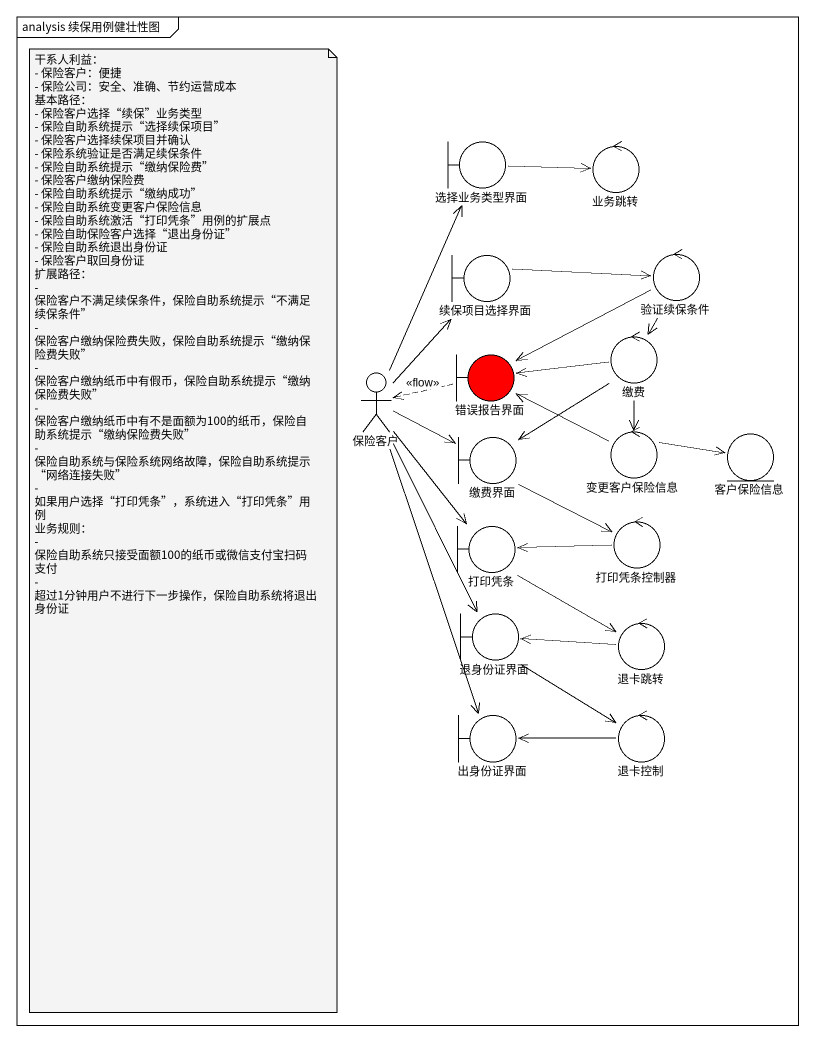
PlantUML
@startuml
mainframe analysis 续保用例健壮性图
boundary 选择业务类型界面
control 业务跳转
boundary 续保项目选择界面
control 验证续保条件
actor 保险客户
boundary 错误报告界面 #FF0000
control 缴费
boundary 缴费界面
control 变更客户保险信息
entity 客户保险信息
control 打印凭条控制器
boundary 打印凭条
boundary 退身份证界面
control 退卡跳转
boundary 出身份证界面
control 退卡控制
选择业务类型界面 -right-> 业务跳转
续保项目选择界面 -right-> 验证续保条件
验证续保条件 -left-> 错误报告界面
验证续保条件 --> 缴费
保险客户 -up-> 选择业务类型界面
保险客户 -up-> 续保项目选择界面
保险客户 -right-> 缴费界面
保险客户 --> 打印凭条
保险客户 --> 退身份证界面
保险客户 --> 出身份证界面
错误报告界面 .left.> 保险客户 : <<flow>>
缴费 -left-> 错误报告界面
缴费 --> 缴费界面
缴费 --> 变更客户保险信息
缴费界面 --> 打印凭条控制器
变更客户保险信息 -up-> 错误报告界面
变更客户保险信息 -right-> 客户保险信息
打印凭条控制器 -left-> 打印凭条
打印凭条 --> 退卡跳转
退身份证界面 --> 退卡控制
退卡跳转 -left-> 退身份证界面
退卡控制 -left-> 出身份证界面
note as N1
  干系人利益：
  - 保险客户：便捷
  - 保险公司：安全、准确、节约运营成本
  基本路径：
  - 保险客户选择“续保”业务类型
  - 保险自助系统提示“选择续保项目”
  - 保险客户选择续保项目并确认
  - 保险系统验证是否满足续保条件
  - 保险自助系统提示“缴纳保险费”
  - 保险客户缴纳保险费
  - 保险自助系统提示“缴纳成功”
  - 保险自助系统变更客户保险信息
  - 保险自助系统激活“打印凭条”用例的扩展点
  - 保险自助保险客户选择“退出身份证”
  - 保险自助系统退出身份证
  - 保险客户取回身份证
  扩展路径：
  - 保险客户不满足续保条件，保险自助系统提示“不满足续保条件”
  - 保险客户缴纳保险费失败，保险自助系统提示“缴纳保险费失败”
  - 保险客户缴纳纸币中有假币，保险自助系统提示“缴纳保险费失败”
  - 保险客户缴纳纸币中有不是面额为100的纸币，保险自助系统提示“缴纳保险费失败”
  - 保险自助系统与保险系统网络故障，保险自助系统提示“网络连接失败”
  - 如果用户选择“打印凭条”，系统进入“打印凭条”用例
  业务规则：
  - 保险自助系统只接受面额100的纸币或微信支付宝扫码支付
  - 超过1分钟用户不进行下一步操作，保险自助系统将退出身份证
end note
@enduml
